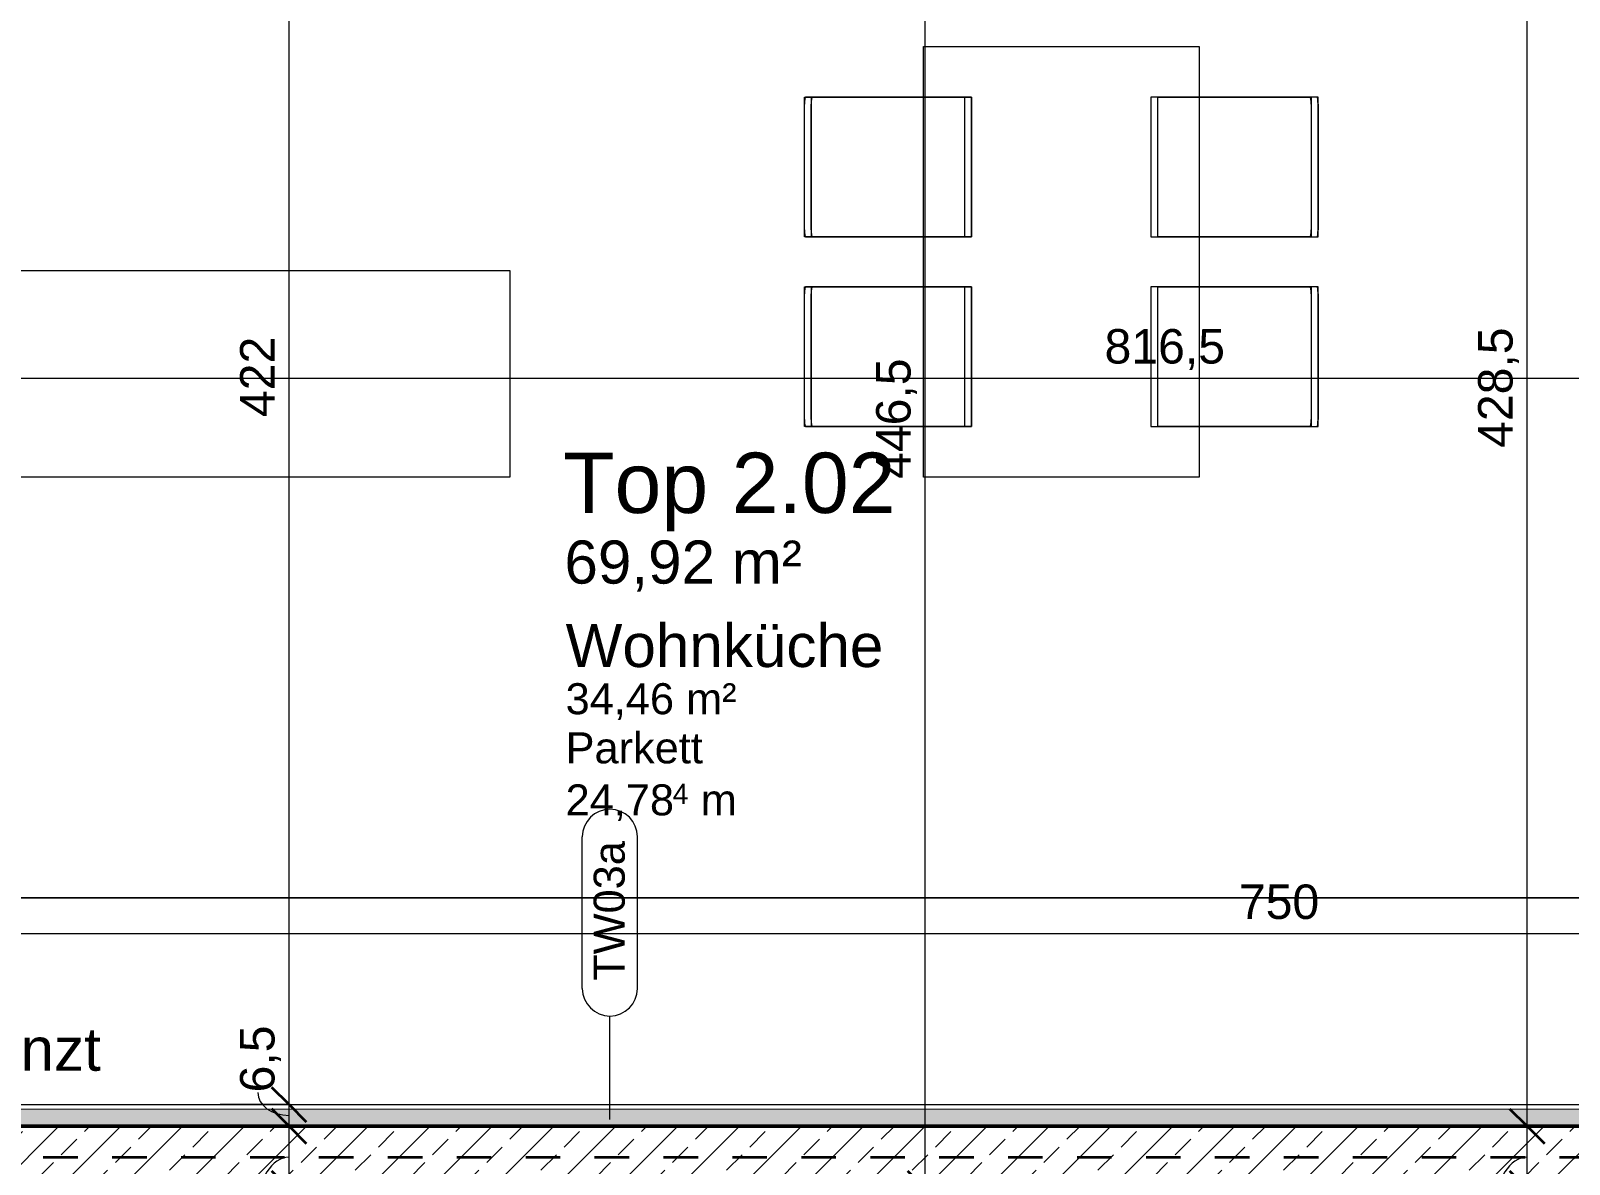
# Model space of a CAD drawing. Header units: metres. Extents: x -67.4 to -19.1, y 43.9 to 93.
# Drawn here: x -45.079 to -40.615, y 75.766 to 79.054 of the extents above; entities that cross this region are included whole.
import ezdxf

# ---------------------------------------------------------------- set-up
doc = ezdxf.new("R2010")
doc.units = ezdxf.units.M
doc.linetypes.add('Strich Punkt Mittel', pattern=[0.015875, 0.00635, -0.004763, 0, -0.004763])
for name, color, linetype, lineweight in [('A_Bemassung-50_', 4, 'Continuous', 9), ('A_Bemassung_', 4, 'Continuous', 9), ('A_Beschriftung_', 7, 'Continuous', 9), ('A_Moebel', 6, 'Continuous', 13), ('A_Raeume_', 7, 'Continuous', 5), ('A_Raeume_Beschriftung_', 7, 'Continuous', 9), ('A_Raster_', 1, 'Continuous', 9), ('A_Sanitaer', 3, 'Continuous', 13), ('A_Waende', 7, 'Continuous', 13), ('G-ANNO-REVC-IDEN_', 71, 'Continuous', 9)]:
    doc.layers.add(name, color=color, linetype=linetype, lineweight=lineweight)
doc.styles.add('Arial_1', font='arial.ttf', dxfattribs={"height": 0.175})
doc.styles.add('Arial_2', font='arial.ttf', dxfattribs={"height": 0.09})
doc.styles.add('Arial_3', font='arial.ttf', dxfattribs={"height": 0.125})
doc.styles.add('Arial_4', font='arial.ttf', dxfattribs={"height": 0.05849})
doc.styles.add('Arial_5', font='arial.ttf', dxfattribs={"height": 0.1})
doc.dimstyles.new('WGA-Bemaßung', dxfattribs={"dimscale": 0.3048, "dimtxt": 0.102026, "dimasz": 0.328084, "dimexe": 0.246063, "dimexo": 0.0625, "dimgap": 0.04101, "dimtad": 1, "dimdec": 1, "dimlfac": 100, "dimrnd": 0.5, "dimdsep": 46, "dimtxsty": 'Arial_5', "dimblk1": 'OBLIQUE', "dimblk2": 'OBLIQUE', "dimsah": 1, "dimcen": 0.09, "dimdle": 0.246063, "dimazin": 2, "dimtfac": 1, "dimtdec": 4, "dimtix": 1, "dimtmove": 0, "dimatfit": 3, "dimfxl": 0.656168, "dimfxlon": 1, "dimtvp": 1, "dimtolj": 1, "dimtzin": 0, "dimarcsym": 2})
doc.dimstyles.new('WGA-Bemaßung_1', dxfattribs={"dimscale": 0.3048, "dimtxt": 0.102026, "dimasz": 0.328084, "dimexe": 0.246063, "dimexo": 0.0625, "dimgap": 0.04101, "dimtad": 1, "dimdec": 1, "dimlfac": 100, "dimrnd": 0.5, "dimdsep": 46, "dimtxsty": 'Arial_5', "dimblk1": 'OBLIQUE', "dimblk2": 'OBLIQUE', "dimsah": 1, "dimcen": 0.09, "dimdle": 0.246063, "dimazin": 2, "dimtfac": 1, "dimtdec": 4, "dimtix": 1, "dimtmove": 1, "dimatfit": 3, "dimfxl": 0.656168, "dimfxlon": 1, "dimtvp": 1, "dimtolj": 1, "dimtzin": 0, "dimarcsym": 2})
doc.dimstyles.new('WGA-Bemaßung_4', dxfattribs={"dimscale": 0.3048, "dimtxt": 0.102026, "dimasz": 0.328084, "dimexe": 0.246063, "dimexo": 0.0625, "dimgap": 0.04101, "dimtad": 1, "dimdec": 1, "dimlfac": 100, "dimrnd": 0.5, "dimdsep": 46, "dimtxsty": 'Arial_5', "dimblk1": 'OBLIQUE', "dimblk2": 'OBLIQUE', "dimsah": 1, "dimcen": 0.09, "dimdle": 0.246063, "dimazin": 2, "dimtfac": 1, "dimtdec": 4, "dimtix": 1, "dimtmove": 0, "dimatfit": 3, "dimfxl": 0.656168, "dimfxlon": 1, "dimtvp": 1, "dimtolj": 1, "dimtzin": 0, "dimarcsym": 2})

# ---------------------------------------------------------------- blocks, each defined once
blk = doc.blocks.new('Sani_Kueche_Zeile - Tiefe_600-V93-263_PP_00EG_BT2')
at = {"layer": 'A_Sanitaer'}
for p, q in [((-1.2005, 0.5746), (0.982, 0.5746)), ((0.982, 0.5746), (0.982, -0.0254)), ((0.982, -0.0254), (-1.2005, -0.0254))]:
    blk.add_line(p, q, dxfattribs=at)
blk = doc.blocks.new('Moeb_Esstisch_rechteckig_bear - 125 x 80-V99-263_PP_00EG_BT2')
at = {"layer": 'A_Moebel', "color": 8}
for p, q in [((-1.4191, 0.7452), (-1.4391, 0.7452)), ((-1.4391, 0.7452), (-1.4391, 0.7423)), ((-1.4391, 0.7423), (-1.4391, 0.4)), ((-1.4391, 0.7423), (-1.4391, 0.7225)), ((-1.4391, 0.7423), (-1.4391, 0.6914)), ((-1.4391, 0.7255), (-1.4385, 0.7255)), ((-1.4391, 0.6716), (-1.4391, 0.7225)), ((-1.4384, 0.7255), (-1.4365, 0.7255)), ((-1.4364, 0.7255), (-1.4334, 0.7255)), ((-1.4332, 0.7255), (-1.4291, 0.7255)), ((-1.4291, 0.7255), (-1.4243, 0.7255)), ((-1.4242, 0.7255), (-1.4191, 0.7255)), ((-1.0541, 0.7452), (-1.4191, 0.7452)), ((-1.4191, 0.7452), (-1.0541, 0.7452)), ((-1.4191, 0.7255), (-1.0541, 0.7255)), ((-1.4191, 0.7255), (-1.0541, 0.7255)), ((-1.0341, 0.7452), (-1.0541, 0.7452)), ((-1.0541, 0.7255), (-1.0489, 0.7255)), ((-1.0489, 0.7255), (-1.0442, 0.7255)), ((-1.0441, 0.7255), (-1.0401, 0.7255)), ((-1.0399, 0.7255), (-1.037, 0.7255)), ((-1.0367, 0.7255), (-1.035, 0.7255)), ((-1.0347, 0.7255), (-1.0342, 0.7255)), ((-1.0341, 0.7423), (-1.0341, 0.7452)), ((-1.0341, 0.4), (-1.0341, 0.7423)), ((-1.0341, 0.7225), (-1.0341, 0.7423)), ((-1.0341, 0.6914), (-1.0341, 0.7423)), ((-1.0341, 0.7225), (-1.0341, 0.6716)), ((-0.8691, 0.7452), (-0.8891, 0.7452)), ((-0.8891, 0.7452), (-0.8891, 0.7423)), ((-0.8891, 0.7423), (-0.8891, 0.4)), ((-0.8891, 0.7423), (-0.8891, 0.7225)), ((-0.8891, 0.7423), (-0.8891, 0.6914)), ((-0.8891, 0.7255), (-0.8885, 0.7255)), ((-0.8891, 0.6716), (-0.8891, 0.7225)), ((-0.8884, 0.7255), (-0.8865, 0.7255)), ((-0.8864, 0.7255), (-0.8834, 0.7255)), ((-0.8832, 0.7255), (-0.8791, 0.7255)), ((-0.8791, 0.7255), (-0.8743, 0.7255)), ((-0.8742, 0.7255), (-0.8691, 0.7255)), ((-0.5041, 0.7452), (-0.8691, 0.7452)), ((-0.8691, 0.7452), (-0.5041, 0.7452)), ((-0.8691, 0.7255), (-0.5041, 0.7255)), ((-0.8691, 0.7255), (-0.5041, 0.7255)), ((-0.4841, 0.7452), (-0.5041, 0.7452)), ((-0.5041, 0.7255), (-0.4989, 0.7255)), ((-0.4989, 0.7255), (-0.4942, 0.7255)), ((-0.4941, 0.7255), (-0.4901, 0.7255)), ((-0.4899, 0.7255), (-0.487, 0.7255)), ((-0.4867, 0.7255), (-0.485, 0.7255)), ((-0.4847, 0.7255), (-0.4842, 0.7255)), ((-0.4841, 0.7423), (-0.4841, 0.7452)), ((-0.4841, 0.4), (-0.4841, 0.7423)), ((-0.4841, 0.7225), (-0.4841, 0.7423)), ((-0.4841, 0.6914), (-0.4841, 0.7423)), ((-0.4841, 0.7225), (-0.4841, 0.6716)), ((-1.4391, 0.6914), (-1.4391, 0.6181)), ((-1.4391, 0.6193), (-1.4391, 0.6716)), ((-1.0341, 0.6181), (-1.0341, 0.6914)), ((-1.0341, 0.6716), (-1.0341, 0.6193)), ((-0.8891, 0.6914), (-0.8891, 0.6181)), ((-0.8891, 0.6193), (-0.8891, 0.6716)), ((-0.4841, 0.6181), (-0.4841, 0.6914)), ((-0.4841, 0.6716), (-0.4841, 0.6193)), ((-1.4391, 0.4), (-1.4391, 0.6193)), ((-1.4391, 0.6181), (-1.4391, 0.4)), ((-1.0341, 0.6193), (-1.0341, 0.4)), ((-1.0341, 0.4), (-1.0341, 0.6181)), ((-0.8891, 0.4), (-0.8891, 0.6193)), ((-0.8891, 0.6181), (-0.8891, 0.4)), ((-0.4841, 0.6193), (-0.4841, 0.4)), ((-0.4841, 0.4), (-0.4841, 0.6181)), ((-1.5866, 0.4), (-0.3366, 0.4)), ((-1.5866, -0.4), (-1.5866, 0.4)), ((-1.5866, 0.4), (-0.3366, 0.4)), ((-1.5866, -0.4), (-1.5866, 0.4)), ((-1.4391, 0.4), (-1.4391, 0.2599)), ((-1.4391, 0.4), (-1.4391, 0.3221)), ((-1.4391, 0.3232), (-1.4391, 0.4)), ((-1.0341, 0.2599), (-1.0341, 0.4)), ((-1.0341, 0.4), (-1.0341, 0.3232)), ((-1.0341, 0.3221), (-1.0341, 0.4)), ((-0.8891, 0.4), (-0.8891, 0.2599)), ((-0.8891, 0.4), (-0.8891, 0.3221)), ((-0.8891, 0.3232), (-0.8891, 0.4)), ((-0.4841, 0.2599), (-0.4841, 0.4)), ((-0.4841, 0.4), (-0.4841, 0.3232)), ((-0.4841, 0.3221), (-0.4841, 0.4)), ((-0.3366, 0.4), (-0.3366, -0.4)), ((-0.3366, 0.4), (-0.3366, -0.4)), ((-1.4391, 0.3232), (-1.4391, 0.3076)), ((-1.4391, 0.3117), (-1.4391, 0.3221)), ((-1.0341, 0.3076), (-1.0341, 0.3232)), ((-1.0341, 0.3221), (-1.0341, 0.2932)), ((-0.8891, 0.3232), (-0.8891, 0.3076)), ((-0.8891, 0.2932), (-0.8891, 0.3221)), ((-0.4841, 0.3076), (-0.4841, 0.3232)), ((-0.4841, 0.3221), (-0.4841, 0.2932)), ((-1.4391, 0.3018), (-1.4391, 0.3117)), ((-1.4391, 0.3076), (-1.4391, 0.2928)), ((-1.4391, 0.2932), (-1.4391, 0.3018)), ((-1.4391, 0.2863), (-1.4391, 0.2928)), ((-1.4391, 0.2928), (-1.4391, 0.2799)), ((-1.4391, 0.2818), (-1.4391, 0.2863)), ((-1.4391, 0.2798), (-1.4391, 0.2818)), ((-1.4391, 0.2799), (-1.4391, 0.2696)), ((-1.4391, 0.2798), (-1.4391, 0.2599)), ((-1.4391, 0.2798), (-1.0341, 0.2798)), ((-1.4391, 0.2696), (-1.4391, 0.2628)), ((-1.0341, 0.2928), (-1.0341, 0.3076)), ((-1.0341, 0.2799), (-1.0341, 0.2928)), ((-1.0341, 0.2928), (-1.0341, 0.2863)), ((-1.0341, 0.2863), (-1.0341, 0.2798)), ((-1.0341, 0.2696), (-1.0341, 0.2799)), ((-1.0341, 0.2599), (-1.0341, 0.2798)), ((-1.0341, 0.2628), (-1.0341, 0.2696)), ((-0.8891, 0.3076), (-0.8891, 0.2928)), ((-0.8891, 0.2798), (-0.8891, 0.2928)), ((-0.8891, 0.2928), (-0.8891, 0.2799)), ((-0.8891, 0.2799), (-0.8891, 0.2696)), ((-0.8891, 0.2798), (-0.8891, 0.2599)), ((-0.8891, 0.2798), (-0.4841, 0.2798)), ((-0.8891, 0.2696), (-0.8891, 0.2628)), ((-0.4841, 0.2928), (-0.4841, 0.3076)), ((-0.4841, 0.2799), (-0.4841, 0.2928)), ((-0.4841, 0.2928), (-0.4841, 0.2818)), ((-0.4841, 0.2818), (-0.4841, 0.2798)), ((-0.4841, 0.2696), (-0.4841, 0.2799)), ((-0.4841, 0.2599), (-0.4841, 0.2798)), ((-0.4841, 0.2628), (-0.4841, 0.2696)), ((-1.4391, 0.2628), (-1.4391, 0.2599)), ((-1.4391, 0.2599), (-1.0341, 0.2599)), ((-1.4391, 0.2599), (-1.0341, 0.2599)), ((-1.0341, 0.2599), (-1.0341, 0.2628)), ((-0.8891, 0.2628), (-0.8891, 0.2599)), ((-0.8891, 0.2599), (-0.4841, 0.2599)), ((-0.8891, 0.2599), (-0.4841, 0.2599)), ((-0.4841, 0.2599), (-0.4841, 0.2628)), ((-1.4391, -0.2599), (-1.0341, -0.2599)), ((-1.4391, -0.4), (-1.4391, -0.2599)), ((-1.4391, -0.2599), (-1.4391, -0.2628)), ((-1.4391, -0.2599), (-1.4391, -0.2798)), ((-1.0341, -0.2599), (-1.4391, -0.2599)), ((-1.4391, -0.2628), (-1.4391, -0.2696)), ((-1.0341, -0.2599), (-1.0341, -0.4)), ((-1.0341, -0.2798), (-1.0341, -0.2599)), ((-1.0341, -0.2628), (-1.0341, -0.2599)), ((-1.0341, -0.2696), (-1.0341, -0.2628)), ((-0.8891, -0.2599), (-0.4841, -0.2599)), ((-0.8891, -0.4), (-0.8891, -0.2599)), ((-0.8891, -0.2599), (-0.8891, -0.2628)), ((-0.8891, -0.2599), (-0.8891, -0.2798)), ((-0.4841, -0.2599), (-0.8891, -0.2599)), ((-0.8891, -0.2628), (-0.8891, -0.2696)), ((-0.4841, -0.2599), (-0.4841, -0.4)), ((-0.4841, -0.2798), (-0.4841, -0.2599)), ((-0.4841, -0.2628), (-0.4841, -0.2599)), ((-0.4841, -0.2696), (-0.4841, -0.2628)), ((-1.4391, -0.2696), (-1.4391, -0.2799)), ((-1.4391, -0.2818), (-1.4391, -0.2798)), ((-1.0341, -0.2798), (-1.4391, -0.2798)), ((-1.4391, -0.2799), (-1.4391, -0.2928)), ((-1.4391, -0.2928), (-1.4391, -0.2818)), ((-1.4391, -0.2928), (-1.4391, -0.3076)), ((-1.4391, -0.3221), (-1.4391, -0.2932)), ((-1.4391, -0.3076), (-1.4391, -0.3232)), ((-1.0341, -0.2799), (-1.0341, -0.2696)), ((-1.0341, -0.2798), (-1.0341, -0.2928)), ((-1.0341, -0.2928), (-1.0341, -0.2799)), ((-1.0341, -0.3076), (-1.0341, -0.2928)), ((-1.0341, -0.2932), (-1.0341, -0.3221)), ((-1.0341, -0.3232), (-1.0341, -0.3076)), ((-0.8891, -0.2696), (-0.8891, -0.2799)), ((-0.8891, -0.2928), (-0.8891, -0.2798)), ((-0.4841, -0.2798), (-0.8891, -0.2798)), ((-0.8891, -0.2799), (-0.8891, -0.2928)), ((-0.8891, -0.2928), (-0.8891, -0.3076)), ((-0.8891, -0.3221), (-0.8891, -0.2932)), ((-0.8891, -0.3076), (-0.8891, -0.3232)), ((-0.4841, -0.2799), (-0.4841, -0.2696)), ((-0.4841, -0.2798), (-0.4841, -0.2928)), ((-0.4841, -0.2928), (-0.4841, -0.2799)), ((-0.4841, -0.3076), (-0.4841, -0.2928)), ((-0.4841, -0.2932), (-0.4841, -0.3221)), ((-0.4841, -0.3232), (-0.4841, -0.3076)), ((-1.4391, -0.3221), (-1.4391, -0.4)), ((-1.4391, -0.4), (-1.4391, -0.3232)), ((-1.0341, -0.4), (-1.0341, -0.3221)), ((-1.0341, -0.3232), (-1.0341, -0.4)), ((-0.8891, -0.3221), (-0.8891, -0.4)), ((-0.8891, -0.4), (-0.8891, -0.3232)), ((-0.4841, -0.4), (-0.4841, -0.3221)), ((-0.4841, -0.3232), (-0.4841, -0.4)), ((-0.3366, -0.4), (-1.5866, -0.4)), ((-0.3366, -0.4), (-1.5866, -0.4)), ((-1.4391, -0.7423), (-1.4391, -0.4)), ((-1.4391, -0.6193), (-1.4391, -0.4)), ((-1.4391, -0.4), (-1.4391, -0.6181)), ((-1.0341, -0.4), (-1.0341, -0.7423)), ((-1.0341, -0.6181), (-1.0341, -0.4)), ((-1.0341, -0.4), (-1.0341, -0.6193)), ((-0.8891, -0.7423), (-0.8891, -0.4)), ((-0.8891, -0.6193), (-0.8891, -0.4)), ((-0.8891, -0.4), (-0.8891, -0.6181)), ((-0.4841, -0.4), (-0.4841, -0.7423)), ((-0.4841, -0.6181), (-0.4841, -0.4)), ((-0.4841, -0.4), (-0.4841, -0.6193)), ((-1.4391, -0.6181), (-1.4391, -0.6914)), ((-1.4391, -0.6716), (-1.4391, -0.6193)), ((-1.0341, -0.6914), (-1.0341, -0.6181)), ((-1.0341, -0.6193), (-1.0341, -0.6716)), ((-0.8891, -0.6181), (-0.8891, -0.6914)), ((-0.8891, -0.6716), (-0.8891, -0.6193)), ((-0.4841, -0.6914), (-0.4841, -0.6181)), ((-0.4841, -0.6193), (-0.4841, -0.6716)), ((-1.4391, -0.7225), (-1.4391, -0.6716)), ((-1.4391, -0.6914), (-1.4391, -0.7423)), ((-1.0341, -0.6716), (-1.0341, -0.7225)), ((-1.0341, -0.7423), (-1.0341, -0.6914)), ((-0.8891, -0.7225), (-0.8891, -0.6716)), ((-0.8891, -0.6914), (-0.8891, -0.7423)), ((-0.4841, -0.6716), (-0.4841, -0.7225)), ((-0.4841, -0.7423), (-0.4841, -0.6914)), ((-1.4391, -0.7225), (-1.4391, -0.7423)), ((-1.4391, -0.7255), (-1.4385, -0.7255)), ((-1.4391, -0.7452), (-1.4391, -0.7423)), ((-1.4191, -0.7452), (-1.4391, -0.7452)), ((-1.4384, -0.7255), (-1.4365, -0.7255)), ((-1.4364, -0.7255), (-1.4334, -0.7255)), ((-1.4332, -0.7255), (-1.4291, -0.7255)), ((-1.4291, -0.7255), (-1.4243, -0.7255)), ((-1.4242, -0.7255), (-1.4191, -0.7255)), ((-1.4191, -0.7255), (-1.0541, -0.7255)), ((-1.0541, -0.7255), (-1.4191, -0.7255)), ((-1.0541, -0.7452), (-1.4191, -0.7452)), ((-1.0541, -0.7452), (-1.4191, -0.7452)), ((-1.0541, -0.7255), (-1.0489, -0.7255)), ((-1.0341, -0.7452), (-1.0541, -0.7452)), ((-1.0489, -0.7255), (-1.0442, -0.7255)), ((-1.0441, -0.7255), (-1.0401, -0.7255)), ((-1.0399, -0.7255), (-1.037, -0.7255)), ((-1.0367, -0.7255), (-1.035, -0.7255)), ((-1.0347, -0.7255), (-1.0342, -0.7255)), ((-1.0341, -0.7423), (-1.0341, -0.7225)), ((-1.0341, -0.7423), (-1.0341, -0.7452)), ((-0.8891, -0.7225), (-0.8891, -0.7423)), ((-0.8891, -0.7255), (-0.8885, -0.7255)), ((-0.8891, -0.7452), (-0.8891, -0.7423)), ((-0.8691, -0.7452), (-0.8891, -0.7452)), ((-0.8884, -0.7255), (-0.8865, -0.7255)), ((-0.8864, -0.7255), (-0.8834, -0.7255)), ((-0.8832, -0.7255), (-0.8791, -0.7255)), ((-0.8791, -0.7255), (-0.8743, -0.7255)), ((-0.8742, -0.7255), (-0.8691, -0.7255)), ((-0.8691, -0.7255), (-0.5041, -0.7255)), ((-0.5041, -0.7255), (-0.8691, -0.7255)), ((-0.5041, -0.7452), (-0.8691, -0.7452)), ((-0.5041, -0.7452), (-0.8691, -0.7452)), ((-0.5041, -0.7255), (-0.4989, -0.7255)), ((-0.4841, -0.7452), (-0.5041, -0.7452)), ((-0.4989, -0.7255), (-0.4942, -0.7255)), ((-0.4941, -0.7255), (-0.4901, -0.7255)), ((-0.4899, -0.7255), (-0.487, -0.7255)), ((-0.4867, -0.7255), (-0.485, -0.7255)), ((-0.4847, -0.7255), (-0.4842, -0.7255)), ((-0.4841, -0.7423), (-0.4841, -0.7225)), ((-0.4841, -0.7423), (-0.4841, -0.7452))]:
    blk.add_line(p, q, dxfattribs=at)
for centre, major_axis, start_param, end_param in [((-1.4191, 0.7423), (-0.02, 0), 4.712389, 6.283185), ((-1.4191, 0.7225), (-0.02, 0), 4.712389, 6.283185), ((-1.0541, 0.7423), (-0.02, 0), 3.141593, 4.712389), ((-1.0541, 0.7225), (0.02, 0), 0, 1.570796), ((-0.8691, 0.7423), (0.02, 0), 1.570796, 3.141593), ((-0.8691, 0.7225), (-0.02, 0), 4.712389, 6.283185), ((-0.5041, 0.7423), (0.02, 0), 0, 1.570796), ((-0.5041, 0.7225), (0.02, 0), 0, 1.570796), ((-1.4191, -0.7225), (0.02, 0), 3.141593, 4.712389), ((-1.4191, -0.7423), (0.02, 0), 3.141593, 4.712389), ((-1.0541, -0.7225), (-0.02, 0), 1.570796, 3.141593), ((-1.0541, -0.7423), (0.02, 0), 4.712389, 6.283185), ((-0.8691, -0.7225), (-0.02, 0), 0, 1.570796), ((-0.8691, -0.7423), (0.02, 0), 3.141593, 4.712389), ((-0.5041, -0.7225), (0.02, 0), 4.712389, 6.283185), ((-0.5041, -0.7423), (-0.02, 0), 1.570796, 3.141593)]:
    blk.add_ellipse(centre, major_axis=major_axis, ratio=0.147809, start_param=start_param, end_param=end_param, dxfattribs=at)
blk = doc.blocks.new('Moeb_Schrank - Sideboard_50cm-11821628-263_PP_00EG_BT2')
at = {"layer": 'A_Moebel', "color": 8}
for p, q in [((7.5625, 0.6), (0, 0.6)), ((0, 0.6), (7.5625, 0.6)), ((7.5625, 0), (0, 0))]:
    blk.add_line(p, q, dxfattribs=at)
blk = doc.blocks.new('BS_Wand_Lollipop - rechts_oben-2026913-263_PP_00EG_BT2')
at = {"layer": 'A_Beschriftung_'}
for p, q in [((0.0046, 0.0016), (0.0134, 0.0016)), ((-0.003, 0), (0.003, 0)), ((0.0046, -0.0016), (0.0134, -0.0016))]:
    blk.add_line(p, q, dxfattribs=at)
for centre, start, end in [((0.0046, 0), 90, 270), ((0.0134, 0), 270, 90)]:
    blk.add_arc(centre, 0.0016, start, end, dxfattribs=at)
blk = doc.blocks.new('DIMBLOCK195-263_PP_00EG_BT2')
at = {"layer": 'A_Bemassung-50_', "lineweight": 35, "transparency": 16777216}
for p, q in [((-44.3297, 75.8764), (-44.3797, 75.9264)), ((-44.3297, 75.8764), (-44.2797, 75.8264)), ((-44.3297, 75.6964), (-44.3797, 75.7464)), ((-44.3297, 75.6964), (-44.2797, 75.6464))]:
    blk.add_line(p, q, dxfattribs=at)
at = {"layer": 'A_Bemassung-50_', "transparency": 16777216}
for p, q in [((-44.3297, 75.8764), (-44.5297, 75.8764)), ((-44.3297, 75.6964), (-44.3297, 75.8764)), ((-44.3297, 75.8764), (-44.2547, 75.8764)), ((-44.3297, 75.6964), (-44.5297, 75.6964)), ((-44.3297, 75.6964), (-44.2547, 75.6964))]:
    blk.add_line(p, q, dxfattribs=at)
blk.add_ellipse((-44.3297, 75.6401), major_axis=(0, 0.1463), ratio=0.62205, start_param=0, end_param=1.570796, dxfattribs=at)
at = {"layer": 'A_Bemassung-50_', "color": 0, "transparency": 16777216, "insert": (-44.472, 75.4863), "char_height": 0.1, "width": 0.184588, "attachment_point": 1, "rotation": 90, "line_spacing_factor": 0.941778, "style": 'Arial_5'}
blk.add_mtext('18', dxfattribs=at)
blk = doc.blocks.new('_Oblique')
at = {"color": 0, "linetype": 'ByBlock', "lineweight": -2}
blk.add_line((-0.5, -0.5), (0.5, 0.5), dxfattribs=at)
blk = doc.blocks.new('DIMBLOCK196-263_PP_00EG_BT2')
at = {"layer": 'A_Bemassung-50_', "lineweight": 35, "transparency": 16777216}
for p, q in [((-44.3297, 75.9389), (-44.3797, 75.9889)), ((-44.3297, 75.9389), (-44.2797, 75.8889)), ((-44.3297, 75.8764), (-44.3797, 75.9264)), ((-44.3297, 75.8764), (-44.2797, 75.8264))]:
    blk.add_line(p, q, dxfattribs=at)
at = {"layer": 'A_Bemassung-50_', "transparency": 16777216}
for p, q in [((-44.3297, 75.9389), (-44.5297, 75.9389)), ((-44.3297, 75.8764), (-44.3297, 75.9389)), ((-44.3297, 75.9389), (-44.2547, 75.9389)), ((-44.3297, 75.8764), (-44.5297, 75.8764)), ((-44.3297, 75.8764), (-44.2547, 75.8764))]:
    blk.add_line(p, q, dxfattribs=at)
blk.add_ellipse((-44.3297, 75.9745), major_axis=(-0.091, 0), ratio=0.735083, start_param=0, end_param=1.570796, dxfattribs=at)
at = {"layer": 'A_Bemassung-50_', "color": 0, "transparency": 16777216, "insert": (-44.472, 75.9745), "char_height": 0.1, "width": 0.231677, "attachment_point": 1, "rotation": 90, "line_spacing_factor": 0.941778, "style": 'Arial_5'}
blk.add_mtext('6,5', dxfattribs=at)
blk = doc.blocks.new('DIMBLOCK197-263_PP_00EG_BT2')
at = {"layer": 'A_Bemassung-50_', "lineweight": 35, "transparency": 16777216}
for p, q in [((-44.3296, 80.159), (-44.3796, 80.209)), ((-44.3296, 80.159), (-44.2796, 80.109)), ((-44.3297, 75.9389), (-44.3797, 75.9889)), ((-44.3297, 75.9389), (-44.2797, 75.8889))]:
    blk.add_line(p, q, dxfattribs=at)
at = {"layer": 'A_Bemassung-50_', "transparency": 16777216}
for p, q in [((-44.3296, 80.159), (-44.5296, 80.159)), ((-44.3297, 75.9389), (-44.3296, 80.159)), ((-44.3296, 80.159), (-44.2546, 80.159)), ((-44.3297, 75.9389), (-44.5297, 75.9389)), ((-44.3297, 75.9389), (-44.2547, 75.9389))]:
    blk.add_line(p, q, dxfattribs=at)
at = {"layer": 'A_Bemassung-50_', "color": 0, "transparency": 16777216, "insert": (-44.472, 77.9336), "char_height": 0.1, "width": 0.276883, "attachment_point": 1, "rotation": 90, "line_spacing_factor": 0.941778, "style": 'Arial_5'}
blk.add_mtext('422', dxfattribs=at)
blk = doc.blocks.new('DIMBLOCK406-263_PP_00EG_BT2')
at = {"layer": 'A_Bemassung-50_', "lineweight": 35, "transparency": 16777216}
for p, q in [((-40.7371, 75.8763), (-40.7871, 75.9263)), ((-40.7371, 75.8763), (-40.6871, 75.8263)), ((-40.7371, 75.6963), (-40.7871, 75.7463)), ((-40.7371, 75.6963), (-40.6871, 75.6463))]:
    blk.add_line(p, q, dxfattribs=at)
at = {"layer": 'A_Bemassung-50_', "transparency": 16777216}
for p, q in [((-40.7371, 75.8763), (-40.9371, 75.8763)), ((-40.7371, 75.6963), (-40.7371, 75.8763)), ((-40.7371, 75.8763), (-40.6621, 75.8763)), ((-40.7371, 75.6963), (-40.9371, 75.6963)), ((-40.7371, 75.6963), (-40.6621, 75.6963))]:
    blk.add_line(p, q, dxfattribs=at)
blk.add_ellipse((-40.7371, 75.6413), major_axis=(0, 0.145), ratio=0.627374, start_param=0, end_param=1.570796, dxfattribs=at)
at = {"layer": 'A_Bemassung-50_', "color": 0, "transparency": 16777216, "insert": (-40.8795, 75.4874), "char_height": 0.1, "width": 0.184588, "attachment_point": 1, "rotation": 90, "line_spacing_factor": 0.941778, "style": 'Arial_5'}
blk.add_mtext('18', dxfattribs=at)
blk = doc.blocks.new('DIMBLOCK407-263_PP_00EG_BT2')
at = {"layer": 'A_Bemassung-50_', "lineweight": 35, "transparency": 16777216}
for p, q in [((-40.737, 80.1589), (-40.787, 80.2089)), ((-40.737, 80.1589), (-40.687, 80.1089)), ((-40.7371, 75.8763), (-40.7871, 75.9263)), ((-40.7371, 75.8763), (-40.6871, 75.8263))]:
    blk.add_line(p, q, dxfattribs=at)
at = {"layer": 'A_Bemassung-50_', "transparency": 16777216}
for p, q in [((-40.737, 80.1589), (-40.937, 80.1589)), ((-40.7371, 75.8763), (-40.737, 80.1589)), ((-40.737, 80.1589), (-40.662, 80.1589)), ((-40.7371, 75.8763), (-40.9371, 75.8763)), ((-40.7371, 75.8763), (-40.6621, 75.8763))]:
    blk.add_line(p, q, dxfattribs=at)
at = {"layer": 'A_Bemassung-50_', "color": 0, "transparency": 16777216, "insert": (-40.8794, 77.8441), "char_height": 0.1, "width": 0.416266, "attachment_point": 1, "rotation": 90, "line_spacing_factor": 0.941778, "style": 'Arial_5'}
blk.add_mtext('428,5', dxfattribs=at)
blk = doc.blocks.new('DIMBLOCK430-263_PP_00EG_BT2')
at = {"layer": 'A_Bemassung-50_', "transparency": 16777216}
for p, q in [((-42.484, 75.6963), (-42.4839, 80.2339)), ((-42.4839, 80.1589), (-42.6839, 80.1589)), ((-42.4839, 80.1589), (-42.4089, 80.1589)), ((-42.484, 75.6963), (-42.684, 75.6963)), ((-42.484, 75.6963), (-42.409, 75.6963))]:
    blk.add_line(p, q, dxfattribs=at)
at = {"layer": 'A_Bemassung-50_', "lineweight": 35, "transparency": 16777216}
for p, q in [((-42.4839, 80.1589), (-42.5339, 80.2089)), ((-42.4839, 80.1589), (-42.4339, 80.1089)), ((-42.484, 75.6963), (-42.534, 75.7463)), ((-42.484, 75.6963), (-42.434, 75.6463))]:
    blk.add_line(p, q, dxfattribs=at)
at = {"layer": 'A_Bemassung-50_', "color": 0, "transparency": 16777216, "insert": (-42.6263, 77.7542), "char_height": 0.1, "width": 0.416266, "attachment_point": 1, "rotation": 90, "line_spacing_factor": 0.941778, "style": 'Arial_5'}
blk.add_mtext('446,5', dxfattribs=at)
blk = doc.blocks.new('DIMBLOCK585-263_PP_00EG_BT2')
at = {"layer": 'A_Bemassung-50_', "transparency": 16777216}
for p, q in [((-37.7081, 76.4351), (-37.7081, 76.6351)), ((-45.2081, 76.4353), (-45.2081, 76.5103)), ((-45.2081, 76.4353), (-37.7081, 76.4351)), ((-45.2081, 76.4353), (-45.2081, 76.2353)), ((-37.7081, 76.4351), (-37.7081, 76.3601))]:
    blk.add_line(p, q, dxfattribs=at)
at = {"layer": 'A_Bemassung-50_', "lineweight": 35, "transparency": 16777216}
for p, q in [((-45.2081, 76.4353), (-45.1581, 76.4853)), ((-37.7081, 76.4351), (-37.6581, 76.4851)), ((-45.2081, 76.4353), (-45.2581, 76.3854)), ((-37.7081, 76.4351), (-37.7581, 76.3851))]:
    blk.add_line(p, q, dxfattribs=at)
at = {"layer": 'A_Bemassung-50_', "color": 0, "transparency": 16777216, "insert": (-41.5735, 76.5776), "char_height": 0.1, "width": 0.276883, "attachment_point": 1, "rotation": 359.9983, "line_spacing_factor": 0.941778, "style": 'Arial_5'}
blk.add_mtext('750', dxfattribs=at)
blk = doc.blocks.new('DIMBLOCK596-263_PP_00EG_BT2')
at = {"layer": 'A_Bemassung-50_', "transparency": 16777216}
for p, q in [((-37.7082, 78.0462), (-37.7081, 78.2462)), ((-45.8717, 78.047), (-45.8717, 78.122)), ((-45.8717, 78.047), (-37.6332, 78.0462)), ((-45.8717, 78.047), (-45.8717, 77.847)), ((-37.7082, 78.0462), (-37.7082, 77.9712))]:
    blk.add_line(p, q, dxfattribs=at)
at = {"layer": 'A_Bemassung-50_', "lineweight": 35, "transparency": 16777216}
for p, q in [((-45.8717, 78.047), (-45.8217, 78.097)), ((-37.7082, 78.0462), (-37.6581, 78.0962)), ((-45.8717, 78.047), (-45.9217, 77.997)), ((-37.7082, 78.0462), (-37.7582, 77.9962))]:
    blk.add_line(p, q, dxfattribs=at)
at = {"layer": 'A_Bemassung-50_', "color": 0, "transparency": 16777216, "insert": (-41.9634, 78.1889), "char_height": 0.1, "width": 0.416266, "attachment_point": 1, "rotation": 359.9941, "line_spacing_factor": 0.941778, "style": 'Arial_5'}
blk.add_mtext('816,5', dxfattribs=at)

msp = doc.modelspace()

# ---------------------------------------------------------------- hatches: boundary and pattern name
at = {"layer": 'A_Waende', "lineweight": 5}
h = msp.add_hatch(dxfattribs=at)
h.set_pattern_fill('FP_13', color=250, angle=-112.36, style=0, pattern_type=2)
h.set_pattern_definition([(224.998, (-41.458305, 75.93844), (-0.1270123, -0.2539954), [0.02245, -0.15715]), (224.998, (-41.50581, 75.82822), (-0.1270123, -0.2539954), [0.02245, -0.15715]), (224.998, (-41.522, 75.93869), (-0.1270123, -0.2539954), [0.02245, -0.15715]), (224.998, (-41.56896, 75.82717), (-0.1270123, -0.2539954), [0.02245, -0.15715]), (251.563, (-41.474237, 75.923367), (-0.1270184, -0.50799322), [0.0502, -0.35141]), (251.563, (-41.48956, 75.875605), (-0.1270184, -0.50799322), [0.0502, -0.35141]), (251.563, (-41.537007, 75.923237), (-0.1270184, -0.50799322), [0.0502, -0.35141]), (251.563, (-41.553634, 75.87493), (-0.1270184, -0.50799322), [0.0502, -0.35141]), (314.998, (-41.4735, 75.82791), (-0.1269946, 0.2540043), [0.02245, -0.15715]), (314.998, (-41.522, 75.93869), (-0.1269946, 0.2540043), [0.02245, -0.15715]), (314.998, (-41.53757, 75.82723), (-0.1269946, 0.2540043), [0.02245, -0.15715]), (314.998, (-41.58477, 75.93856), (-0.1269946, 0.2540043), [0.02245, -0.15715]), (288.433, (-41.48956, 75.875605), (-0.12698295, 0.5080021), [0.0502, -0.35141]), (288.433, (-41.50562, 75.923302), (-0.12698295, 0.5080021), [0.0502, -0.35141]), (288.433, (-41.553634, 75.87493), (-0.12698295, 0.5080021), [0.0502, -0.35141]), (288.433, (-41.569696, 75.922627), (-0.12698295, 0.5080021), [0.0502, -0.35141])])
h.paths.add_polyline_path([(-37.7082, 75.8762), (-37.7082, 75.9262), (-45.2082, 75.9264), (-45.2082, 75.8764), (-37.7082, 75.8762)])
h = msp.add_hatch(dxfattribs=at)
h.set_pattern_fill('FP_3', color=250, style=0, pattern_type=2)
h.set_pattern_definition([(45, (0, 0), (-0.08980256, 0.08980256), []), (45, (0.0898, 0), (-0.08980256, 0.08980256), [0.0635, -0.03175])])
h.paths.add_polyline_path([(-37.7082, 75.6962), (-37.7082, 75.8762), (-45.2082, 75.8762), (-45.2082, 75.6964), (-37.7082, 75.6962)])

# ---------------------------------------------------------------- linework, layer by layer
at = {"layer": 'A_Raeume_', "flags": 128}
msp.add_lwpolyline([(-37.7082, 75.9387), (-37.708, 80.1588), (-45.8717, 80.159), (-45.8717, 79.6541), (-45.8717, 77.8091), (-45.8717, 77.7591), (-45.8717, 77.6561), (-45.8719, 75.9224), (-45.3962, 75.9355), (-45.2707, 75.9389)], close=True, dxfattribs=at)
at = {"layer": 'A_Raster_', "linetype": 'Strich Punkt Mittel', "lineweight": 35}
msp.add_line((-56.243, 75.7867), (-25.8354, 75.7858), dxfattribs=at)
at = {"layer": 'A_Waende'}
for p, q in [((-37.7082, 75.9387), (-45.2707, 75.9389)), ((-45.2582, 75.9264), (-37.7082, 75.9262))]:
    msp.add_line(p, q, dxfattribs=at)
at = {"layer": 'A_Waende', "color": 50, "lineweight": 50}
msp.add_line((-37.7082, 75.8762), (-45.2082, 75.8764), dxfattribs=at)

# ---------------------------------------------------------------- block references
at = {"layer": 'A_Beschriftung_', "xscale": 49.99999999999998, "yscale": 49.99999999999998, "zscale": 49.99999999999998, "rotation": 89.99999999999991}
msp.add_blockref('BS_Wand_Lollipop - rechts_oben-2026913-263_PP_00EG_BT2', (-43.3988, 76.046), dxfattribs=at)
at = {"layer": 'A_Moebel', "color": 8}
for name, p, rotation in [('Moeb_Esstisch_rechteckig_bear - 125 x 80-V99-263_PP_00EG_BT2', (-42.0892, 77.4224), 269.9982758784547), ('Moeb_Schrank - Sideboard_50cm-11821628-263_PP_00EG_BT2', (-45.2707, 75.9389), 359.998275878371)]:
    msp.add_blockref(name, p, dxfattribs=dict(at, rotation=rotation))
at = {"layer": 'A_Sanitaer', "rotation": 359.998275878371}
msp.add_blockref('Sani_Kueche_Zeile - Tiefe_600-V93-263_PP_00EG_BT2', (-44.6713, 77.7844), dxfattribs=at)

# ---------------------------------------------------------------- texts
at = {"layer": 'A_Beschriftung_', "insert": (-43.4458, 76.2982), "char_height": 0.09, "width": 0.493038, "attachment_point": 1, "rotation": 90, "style": 'Arial_2'}
msp.add_mtext('TW03a', dxfattribs=at)
at = {"layer": 'A_Raeume_Beschriftung_', "attachment_point": 1}
for s, insert, char_height, width, style in [('Top 2.02', (-43.5347, 77.8303), 0.175, 1.190506, 'Arial_1'), ('69,92 m²', (-43.5307, 77.5755), 0.125, 0.837763, 'Arial_3'), ('Wohnküche', (-43.5273, 77.3335), 0.125, 1.110337, 'Arial_3'), ('34,46 m²', (-43.5273, 77.1615), 0.09, 0.58924, 'Arial_2'), ('Parkett', (-43.5273, 77.019), 0.09, 0.464979, 'Arial_2'), ('24,78', (-43.5273, 76.8681), 0.09, 0.376793, 'Arial_2'), ('4', (-43.2165, 76.8699), 0.0585, 0.056118, 'Arial_4'), (' m', (-43.1702, 76.8681), 0.09, 0.164346, 'Arial_2')]:
    msp.add_mtext(s, dxfattribs=dict(at, insert=insert, char_height=char_height, width=width, style=style))
at = {"layer": 'G-ANNO-REVC-IDEN_', "insert": (-46.4973, 76.1622), "char_height": 0.125, "width": 1.940084, "attachment_point": 1, "style": 'Arial_3'}
msp.add_mtext('Bauangaben ergänzt', dxfattribs=at)

# ---------------------------------------------------------------- dimensions: what is measured, and where the dimension line sits
at = {"layer": 'A_Bemassung_'}
for base, p1, p2, angle, dimstyle, override, picture, middle in [((-42.4839, 80.1589), (-42.684, 75.6963), (-42.6839, 80.1589), 89.9983, 'WGA-Bemaßung_4', {"dimpost": '<>', "dimfxl": 4.462612}, 'DIMBLOCK430-263_PP_00EG_BT2', (-42.5475, 77.9276)), ((-44.3296, 80.159), (-44.5297, 75.9389), (-44.5296, 80.159), 89.9983, 'WGA-Bemaßung', {"dimpost": '<>', "dimfxl": 4.220112}, 'DIMBLOCK197-263_PP_00EG_BT2', (-44.3924, 78.0489)), ((-40.737, 80.1589), (-40.9371, 75.8763), (-40.937, 80.1589), 89.9983, 'WGA-Bemaßung_4', {"dimpost": '<>', "dimfxl": 4.282612}, 'DIMBLOCK407-263_PP_00EG_BT2', (-40.8006, 78.0176)), ((-37.7082, 78.0462), (-45.8717, 77.847), (-37.7081, 78.2462), 359.9941, 'WGA-Bemaßung_4', {"dimpost": '<>', "dimfxl": 8.173345}, 'DIMBLOCK596-263_PP_00EG_BT2', (-41.7899, 78.1102)), ((-37.7081, 76.4351), (-45.2081, 76.2353), (-37.7081, 76.6351), 359.9983, 'WGA-Bemaßung_4', {"dimpost": '<>', "dimfxl": 7.510659}, 'DIMBLOCK585-263_PP_00EG_BT2', (-41.4581, 76.4988))]:
    dim = msp.add_linear_dim(base=base, p1=p1, p2=p2, angle=angle, dimstyle=dimstyle, override=override, dxfattribs=at)
    dim.commit()
    dim.dimension.update_dxf_attribs({"geometry": picture, "text_midpoint": middle})
for base, p1, p2, angle, override, picture, middle in [((-44.3297130849, 75.9388826212), (-44.5297149656, 75.8763886395), (-44.5297130848, 75.9388886395), 89.9982758785, {"dimpost": '<>', "dimfxl": 0.0625}, 'DIMBLOCK196-263_PP_00EG_BT2', (-44.4053654084, 76.0903506672)), ((-44.3297, 75.8764), (-44.5297, 75.6964), (-44.5297, 75.8764), 89.9983, {"dimpost": '<>', "dimfxl": 0.179999}, 'DIMBLOCK195-263_PP_00EG_BT2', (-44.4054, 75.5786)), ((-40.7371, 75.8763), (-40.9371, 75.6963), (-40.9371, 75.8763), 89.9983, {"dimpost": '<>', "dimfxl": 0.18}, 'DIMBLOCK406-263_PP_00EG_BT2', (-40.8128, 75.5797))]:
    dim = msp.add_linear_dim(base=base, p1=p1, p2=p2, angle=angle, dimstyle='WGA-Bemaßung_1', override=override, dxfattribs=at)
    dim.commit()
    dim.dimension.update_dxf_attribs({"geometry": picture, "text_midpoint": middle, "dimtype": 160, "text_rotation": 90})

doc.saveas('drawing.dxf')
